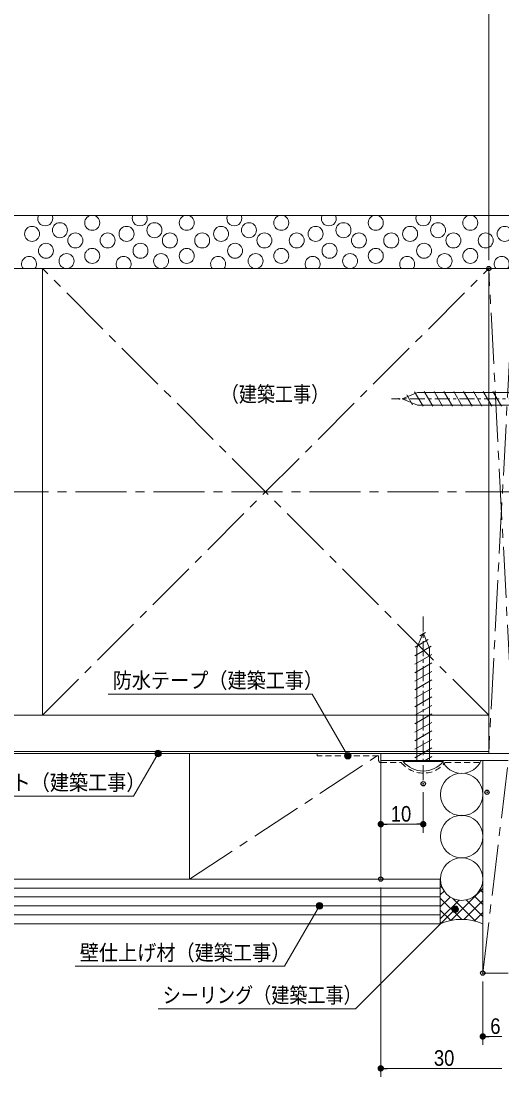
# Model space of a CAD drawing. Units: millimetres, scale not verified. Extents: x -606 to 606, y -304 to 304.
# Drawn here: x -431.4 to -318.3, y -147.5 to 100.7 of the extents above; entities that cross this region are included whole.
import ezdxf
from ezdxf.enums import TextEntityAlignment as Align

# ---------------------------------------------------------------- set-up
doc = ezdxf.new("R2010")
doc.units = ezdxf.units.MM
doc.header["$LTSCALE"] = 2
doc.header["$PDMODE"] = 32
doc.header["$PDSIZE"] = 1
for name, pattern in [('USER1', [2.91, 1.76, -0.4, 0.35, -0.4]), ('USER3', [1.11, 0.71, -0.4]), ('USER4', [9.172222, 5.997222, -1.058333, 1.058333, -1.058333])]:
    doc.linetypes.add(name, pattern=pattern)
for name, color, linetype, lineweight in [('0-0_3一般', 7, 'Continuous', 15), ('0-1_2寸法-1', 7, 'Continuous', 15), ('0-2_0', 7, 'Continuous', 25), ('0-5_2寸法-3', 7, 'Continuous', 15)]:
    doc.layers.add(name, color=color, linetype=linetype, lineweight=lineweight)
doc.layers.add('0-3_Defpoints', color=7, linetype='Continuous')
doc.styles.add('ＭＳ Ｐゴシック', font='')
doc.styles.get('ＭＳ Ｐゴシック').set_extended_font_data('MS PGothic')

# ---------------------------------------------------------------- blocks, each defined once
blk = doc.blocks.new('_Dot')
at = {"layer": '0-2_0'}
blk.add_line((-1, 0), (-2, 0), dxfattribs=at)
for points in [[(0, 0), (-1, 0), (-0.992, 0.125)], [(0, 0), (-0.992, -0.125), (-1, 0)], [(0, 0), (-0.992, 0.125), (-0.969, 0.249)], [(0, 0), (-0.969, -0.249), (-0.992, -0.125)], [(0, 0), (-0.969, 0.249), (-0.93, 0.368)], [(0, 0), (-0.93, -0.368), (-0.969, -0.249)], [(0, 0), (-0.93, 0.368), (-0.876, 0.482)], [(0, 0), (-0.876, -0.482), (-0.93, -0.368)], [(0, 0), (-0.876, 0.482), (-0.809, 0.588)], [(0, 0), (-0.809, -0.588), (-0.876, -0.482)], [(0, 0), (-0.809, 0.588), (-0.729, 0.685)], [(0, 0), (-0.729, -0.685), (-0.809, -0.588)], [(0, 0), (-0.729, 0.685), (-0.637, 0.771)], [(0, 0), (-0.637, -0.771), (-0.729, -0.685)], [(0, 0), (-0.637, 0.771), (-0.536, 0.844)], [(0, 0), (-0.536, -0.844), (-0.637, -0.771)], [(0, 0), (-0.536, 0.844), (-0.426, 0.905)], [(0, 0), (-0.426, -0.905), (-0.536, -0.844)], [(0, 0), (-0.426, 0.905), (-0.309, 0.951)], [(0, 0), (-0.309, -0.951), (-0.426, -0.905)], [(0, 0), (-0.309, 0.951), (-0.187, 0.982)], [(0, 0), (-0.187, -0.982), (-0.309, -0.951)], [(0, 0), (-0.187, 0.982), (-0.063, 0.998)], [(0, 0), (-0.063, -0.998), (-0.187, -0.982)], [(0, 0), (-0.063, 0.998), (0.063, 0.998)], [(0, 0), (0.063, -0.998), (-0.063, -0.998)], [(0, 0), (0.063, 0.998), (0.187, 0.982)], [(0, 0), (0.187, 0.982), (0.309, 0.951)], [(0, 0), (0.309, 0.951), (0.426, 0.905)], [(0, 0), (0.426, 0.905), (0.536, 0.844)], [(0, 0), (0.536, 0.844), (0.637, 0.771)], [(0, 0), (0.637, 0.771), (0.729, 0.685)], [(0, 0), (0.729, 0.685), (0.809, 0.588)], [(0, 0), (0.809, 0.588), (0.876, 0.482)], [(0, 0), (0.876, 0.482), (0.93, 0.368)], [(0, 0), (0.93, 0.368), (0.969, 0.249)], [(0, 0), (0.969, 0.249), (0.992, 0.125)], [(0, 0), (0.992, 0.125), (1, 0)], [(0, 0), (0.187, -0.982), (0.063, -0.998)], [(0, 0), (0.309, -0.951), (0.187, -0.982)], [(0, 0), (0.426, -0.905), (0.309, -0.951)], [(0, 0), (0.536, -0.844), (0.426, -0.905)], [(0, 0), (0.637, -0.771), (0.536, -0.844)], [(0, 0), (0.729, -0.685), (0.637, -0.771)], [(0, 0), (0.809, -0.588), (0.729, -0.685)], [(0, 0), (0.876, -0.482), (0.809, -0.588)], [(0, 0), (0.93, -0.368), (0.876, -0.482)], [(0, 0), (0.969, -0.249), (0.93, -0.368)], [(0, 0), (0.992, -0.125), (0.969, -0.249)], [(0, 0), (1, 0), (0.992, -0.125)]]:
    blk.add_solid(points, dxfattribs=at)

msp = doc.modelspace()

# ---------------------------------------------------------------- hatches: boundary and pattern name
at = {"layer": '0-5_2寸法-3'}
for points in [[(-398.387, -71.5, 1), (-399.913, -71.5, 1)], [(-353.738, -72, 1), (-355.263, -72, 1)], [(-360.422, -107.3, 1), (-361.948, -107.3, 1)], [(-328.503, -108.1, 1), (-330.028, -108.1, 1)]]:
    msp.add_hatch(color=256, dxfattribs=at).paths.add_polyline_path(points)

# ---------------------------------------------------------------- linework, layer by layer
at = {"layer": '0-0_3一般'}
for p, q in [((-308.75, 55), (-456.034, 55)), ((-308.75, 42.5), (-456.034, 42.5)), ((-426.35, -62.5), (-426.35, 42.5)), ((-321.35, -71.5), (-321.35, 42.5)), ((-341.75, 11.9), (-338.129, 13.4)), ((-315.75, 13.4), (-338.129, 13.4)), ((-341.75, 11.9), (-338.129, 10.4)), ((-315.75, 10.4), (-338.129, 10.4)), ((-336.75, -43.1), (-338.25, -46.721)), ((-336.75, -43.1), (-335.25, -46.721)), ((-338.25, -73.1), (-338.25, -46.721)), ((-335.25, -73.1), (-335.25, -46.721)), ((-321.35, -62.5), (-456.034, -62.5)), ((-321.35, -71), (-456.034, -71)), ((-315.35, -71.5), (-456.034, -71.5)), ((-346.75, -73.1), (-346.75, -71.5)), ((-316.75, -71.5), (-346.75, -71.5)), ((-346.75, -73.1), (-316.75, -73.1)), ((-332.05, -73.388), (-341.45, -73.388)), ((-332.05, -73.388), (-332.05, -73.1)), ((-322.75, -123.1), (-322.75, -73.1)), ((-456.034, -101), (-332.75, -101)), ((-332.75, -111.5), (-332.75, -101)), ((-332.75, -103.1), (-456.034, -103.1)), ((-332.75, -105.2), (-456.034, -105.2)), ((-332.75, -107.3), (-456.034, -107.3)), ((-332.75, -109.4), (-456.034, -109.4)), ((-332.75, -111.5), (-456.034, -111.5)), ((-316.75, -123.1), (-322.75, -123.1))]:
    msp.add_line(p, q, dxfattribs=at)
at = {"layer": '0-0_3一般', "linetype": 'USER4'}
for p, q in [((-321.35, -62.5), (-426.35, 42.5)), ((-426.35, -62.5), (-321.35, 42.5)), ((-315.35, -71.5), (-321.35, 42.5)), ((-315.35, 42.5), (-321.35, -71.5)), ((-455.234, -10), (95.734, -10)), ((-391.75, -101), (-346.75, -71.5)), ((-322.75, -123.1), (-316.75, -73.1))]:
    msp.add_line(p, q, dxfattribs=at)
at = {"layer": '0-0_3一般', "lineweight": 13}
for p, q in [((-340.642, 12.792), (-339.289, 10.448)), ((-338.779, 13.564), (-336.808, 10.15)), ((-336.519, 13.65), (-334.499, 10.15)), ((-334.21, 13.65), (-332.189, 10.15)), ((-331.9, 13.65), (-329.88, 10.15)), ((-329.591, 13.65), (-327.57, 10.15)), ((-327.282, 13.65), (-325.261, 10.15)), ((-324.972, 13.65), (-322.952, 10.15)), ((-322.663, 13.65), (-320.642, 10.15)), ((-320.353, 13.65), (-318.333, 10.15)), ((-342.506, 12.02), (-342.325, 11.705)), ((-338.682, -46.458), (-335.564, -44.658)), ((-337.594, -43.83), (-336.232, -43.044)), ((-338.75, -48.497), (-334.895, -46.272)), ((-338.75, -50.497), (-334.75, -48.188)), ((-338.75, -52.497), (-334.75, -50.188)), ((-338.75, -54.497), (-334.75, -52.188)), ((-338.75, -56.497), (-334.75, -54.188)), ((-338.75, -58.497), (-334.75, -56.188)), ((-338.75, -60.497), (-334.75, -58.188)), ((-338.75, -62.497), (-334.75, -60.188)), ((-338.75, -64.497), (-334.75, -62.188)), ((-338.75, -66.497), (-334.75, -64.188)), ((-338.75, -68.497), (-334.75, -66.188)), ((-338.75, -70.497), (-334.75, -68.188)), ((-338.75, -72.497), (-334.75, -70.188)), ((-336.33, -73.1), (-334.75, -72.188)), ((-332.75, -101.895), (-332.666, -101.812)), ((-332.217, -103.156), (-332.75, -102.623)), ((-332.75, -104.724), (-331.861, -103.834)), ((-330.261, -110.72), (-322.75, -103.209)), ((-322.75, -104.137), (-323.378, -103.51)), ((-332.75, -107.552), (-330.428, -105.23)), ((-327.76, -110.442), (-332.75, -105.451)), ((-332.75, -110.381), (-328.323, -105.954)), ((-324.496, -110.877), (-329.869, -105.504)), ((-327.178, -110.465), (-322.75, -106.038)), ((-322.75, -109.794), (-326.645, -105.899)), ((-322.75, -106.966), (-324.732, -104.984)), ((-330.302, -110.728), (-332.75, -108.279)), ((-324.711, -110.826), (-322.75, -108.866)), ((-332.477, -111.381), (-332.75, -111.108))]:
    msp.add_line(p, q, dxfattribs=at)
at = {"layer": '0-0_3一般', "linetype": 'USER1'}
for p, q in [((-307.25, 11.9), (-344.25, 11.9)), ((-336.75, -39.293), (-336.75, -78.6))]:
    msp.add_line(p, q, dxfattribs=at)
at = {"layer": '0-0_3一般', "linetype": 'USER3'}
for p, q in [((-361.75, -72), (-361.75, -71.5)), ((-347.25, -72), (-361.75, -72)), ((-347.25, -73.1), (-347.25, -72)), ((-346.75, -73.6), (-341.922, -73.6)), ((-331.578, -73.6), (-322.75, -73.6))]:
    msp.add_line(p, q, dxfattribs=at)
at = {"layer": '0-0_3一般'}
msp.add_lwpolyline([(-391.75, -71.5), (-346.75, -71.5), (-346.75, -101), (-391.75, -101)], close=True, dxfattribs=at)
msp.add_lwpolyline([(-341.45, -73.388), (-341.45, -73.1), (-332.05, -73.1)], dxfattribs=at)
for centre, radius in [((-414.644, 53.258), 1.762), ((-392.404, 53.258), 1.762), ((-370.164, 53.258), 1.762), ((-347.924, 53.258), 1.762), ((-325.684, 53.258), 1.762), ((-428.808, 50.667), 1.762), ((-422.244, 51.531), 1.762), ((-406.568, 50.667), 1.762), ((-400.004, 51.531), 1.762), ((-384.328, 50.667), 1.762), ((-377.764, 51.531), 1.762), ((-362.088, 50.667), 1.762), ((-355.524, 51.531), 1.762), ((-339.848, 50.667), 1.762), ((-333.284, 51.531), 1.762), ((-317.608, 50.667), 1.762), ((-418.617, 49.113), 1.762), ((-411.016, 49.113), 1.762), ((-396.377, 49.113), 1.762), ((-388.776, 49.113), 1.762), ((-374.137, 49.113), 1.762), ((-366.536, 49.113), 1.762), ((-351.897, 49.113), 1.762), ((-344.296, 49.113), 1.762), ((-329.657, 49.113), 1.762), ((-322.056, 49.113), 1.762), ((-425.526, 46.694), 1.762), ((-414.644, 45.485), 1.762), ((-403.286, 46.694), 1.762), ((-392.404, 45.485), 1.762), ((-381.046, 46.694), 1.762), ((-370.164, 45.485), 1.762), ((-358.806, 46.694), 1.762), ((-347.924, 45.485), 1.762), ((-336.566, 46.694), 1.762), ((-325.684, 45.485), 1.762), ((-420.689, 44.276), 1.762), ((-398.449, 44.276), 1.762), ((-376.209, 44.276), 1.762), ((-353.969, 44.276), 1.762), ((-331.729, 44.276), 1.762), ((-327.718, -81.111), 5), ((-327.718, -91.001), 5), ((-327.718, -101), 5)]:
    msp.add_circle(centre, radius, dxfattribs=at)
for centre, radius, start, end in [((-425.699, 54.295), 1.762, 156.40173, 23.59827), ((-403.459, 54.295), 1.762, 156.40173, 23.59827), ((-381.219, 54.295), 1.762, 156.40173, 23.59827), ((-358.979, 54.295), 1.762, 156.40173, 23.59827), ((-336.739, 54.295), 1.762, 156.40173, 23.59827), ((-429.499, 43.585), 1.762, 321.97849, 218.02151), ((-407.259, 43.585), 1.762, 321.97849, 218.02151), ((-385.019, 43.585), 1.762, 321.97849, 218.02151), ((-362.779, 43.585), 1.762, 321.97849, 218.02151), ((-340.539, 43.585), 1.762, 321.97849, 218.02151), ((-318.299, 43.585), 1.762, 321.97849, 218.02151), ((-336.75, -69.5), 6.1, 219.60161, 320.39839), ((-327.718, -71.149), 5, 202.96235, 337.03765), ((-327.75, -123.192), 12.716, 66.846, 113.154)]:
    msp.add_arc(centre, radius, start, end, dxfattribs=at)
at = {"layer": '0-0_3一般', "linetype": 'USER3'}
for centre, radius, start, end in [((-346.75, -73.1), 0.5, 180, 270), ((-336.75, -69.5), 6.6, 218.40472, 321.59528)]:
    msp.add_arc(centre, radius, start, end, dxfattribs=at)
at = {"layer": '0-1_2寸法-1'}
for p, q in [((-321.35, 44.5), (-321.35, 107)), ((-336.75, -80.591), (-336.75, -90.1)), ((-338.251, -88.1), (-345.249, -88.1)), ((-346.75, -90.1), (-346.73, -90.1)), ((-346.75, -103), (-346.75, -147.5)), ((-322.75, -125.1), (-322.75, -140)), ((-321.249, -138), (-318.251, -138)), ((-345.249, -145.5), (-318.251, -145.5))]:
    msp.add_line(p, q, dxfattribs=at)
at = {"layer": '0-3_Defpoints'}
for p in [(-321.35, 42.5), (-336.75, -78.591), (-321.75, -80.6), (-346.75, -88.1), (-346.75, -101), (-322.75, -123.1)]:
    msp.add_point(p, dxfattribs=at)
at = {"layer": '0-5_2寸法-3'}
for points in [[(-354.5, -72), (-362.872, -57.5), (-410.929, -57.5)], [(-399.15, -71.5), (-404.924, -81.5), (-461.759, -81.5)], [(-361.185, -107.3), (-369.383, -121.5), (-418.676, -121.5)], [(-329.265, -108.1), (-352.666, -131.5), (-399.141, -131.5)]]:
    msp.add_lwpolyline(points, dxfattribs=at)
for centre in [(-399.15, -71.5), (-354.5, -72), (-361.185, -107.3), (-329.265, -108.1)]:
    msp.add_circle(centre, 0.763, dxfattribs=at)

# ---------------------------------------------------------------- block references
at = {"layer": '0-1_2寸法-1', "xscale": 0.7503418, "yscale": 0.7503418, "rotation": 180}
for p in [(-346.75, -88.1), (-322.75, -138), (-346.75, -145.5)]:
    msp.add_blockref('_Dot', p, dxfattribs=at)
at = {"layer": '0-1_2寸法-1', "xscale": 0.7503418, "yscale": 0.7503418}
msp.add_blockref('_Dot', (-336.75, -88.1), dxfattribs=at)

# ---------------------------------------------------------------- texts
at = {"layer": '0-1_2寸法-1', "style": 'ＭＳ Ｐゴシック', "width": 0.9}
for s, p in [('10', (-344.382, -88.596)), ('6', (-320.98, -138.506)), ('30', (-334.248, -145.996))]:
    msp.add_text(s, height=3.666, dxfattribs=at).set_placement(p, align=Align.BOTTOM_LEFT)
at = {"layer": '0-5_2寸法-3', "style": 'ＭＳ Ｐゴシック'}
for s, height, width, p in [('（建築工事）', 3.666, 0.85, (-384.4, 10.045)), ('防水テープ（建築工事）', 3.666, 0.9, (-409.826, -57.225)), ('防水透湿シート（建築工事）', 3.666, 0.9, (-460.618, -81.225)), ('壁仕上げ材（建築工事）', 3.669, 0.9, (-417.569, -121.225)), ('シーリング（建築工事）', 3.669, 0.85, (-398.043, -131.225))]:
    msp.add_text(s, height=height, dxfattribs=dict(at, width=width)).set_placement(p, align=Align.BOTTOM_LEFT)

doc.saveas('drawing.dxf')
